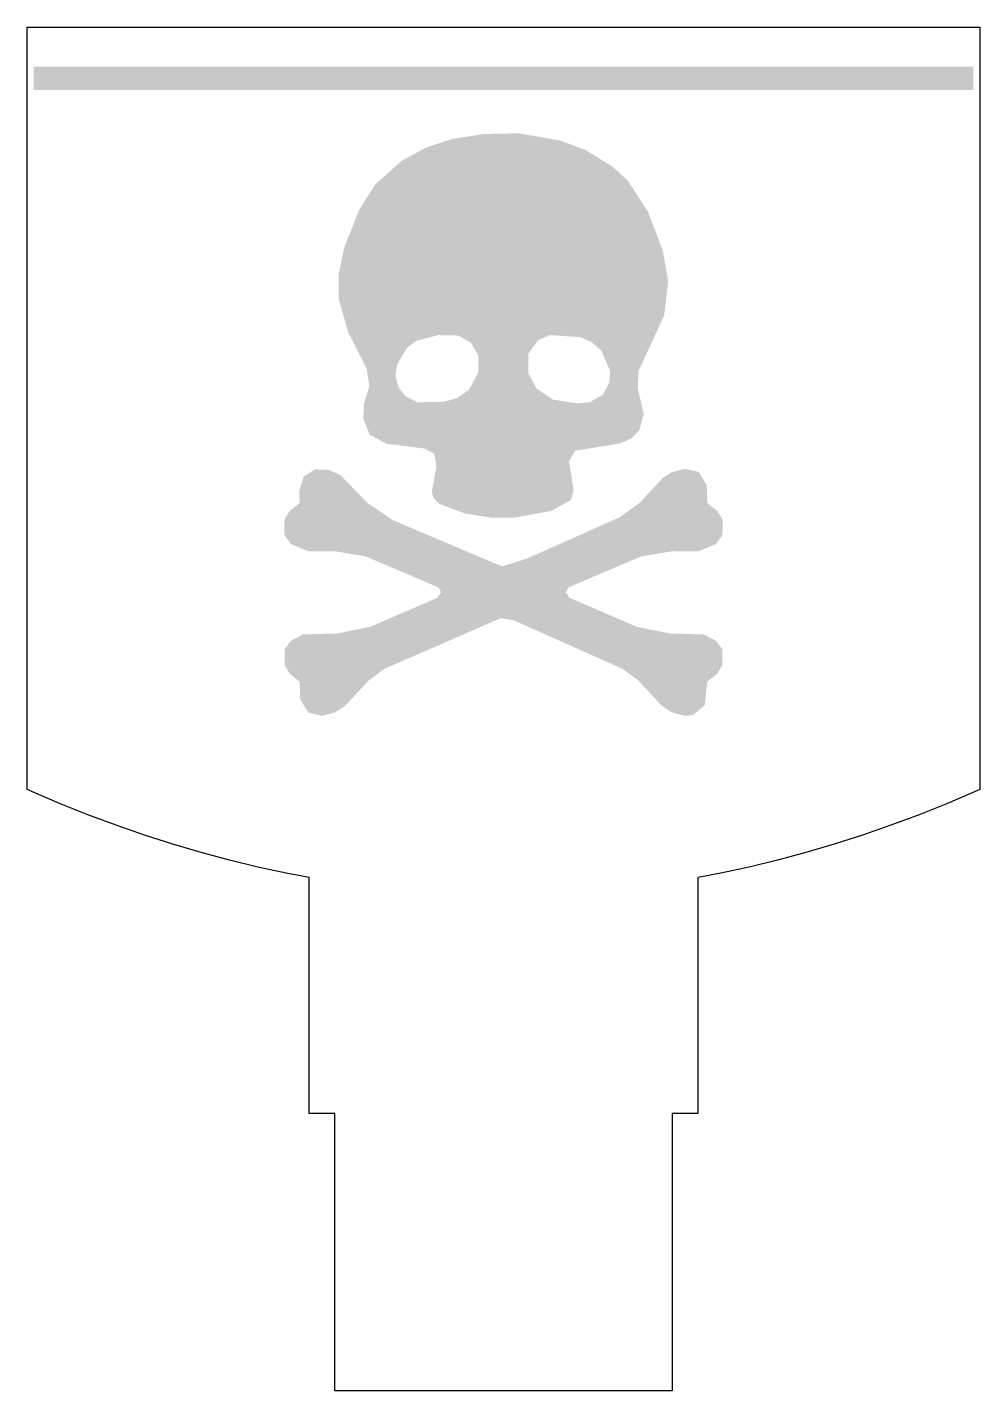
# Model space of a CAD drawing. Header units: millimetres. Extents: x 3.9 to 24.1, y 3.9 to 32.9.
import ezdxf

# ---------------------------------------------------------------- set-up
doc = ezdxf.new("R2010")
doc.units = ezdxf.units.MM
doc.layers.add('CUT', color=1, linetype='Continuous')
doc.layers.add('RASTER', color=7, linetype='Continuous')

msp = doc.modelspace()

# ---------------------------------------------------------------- hatches: boundary and pattern name
at = {"layer": 'RASTER'}
msp.add_hatch(color=7, dxfattribs=at).paths.add_polyline_path([(4, 32.048), (24, 32.048), (24, 31.548), (4, 31.548)])
h = msp.add_hatch(color=7, dxfattribs=at)
h.paths.add_polyline_path([(13.591, 30.615), (14.325, 30.628), (15.211, 30.475), (15.753, 30.271), (16.314, 29.924), (16.639, 29.631), (17.074, 28.963), (17.389, 28.142), (17.506, 27.479), (17.421, 26.752), (16.879, 25.574), (16.857, 25.207), (16.986, 24.655), (16.889, 24.298), (16.727, 24.136), (16.48, 24.025), (15.529, 23.873), (15.396, 23.649), (15.493, 23.032), (15.438, 22.828), (15.026, 22.591), (14.227, 22.448), (13.74, 22.448), (13.179, 22.536), (12.637, 22.74), (12.507, 22.87), (12.474, 23), (12.572, 23.519), (12.53, 23.802), (12.322, 23.918), (11.514, 24.019), (11.153, 24.211), (11.014, 24.558), (11.036, 24.892), (11.143, 25.24), (11.092, 25.61), (10.699, 26.385), (10.494, 27.09), (10.494, 27.642), (10.611, 28.206), (10.926, 28.995), (11.264, 29.534), (11.828, 30.04), (12.354, 30.326), (12.916, 30.511)])
h.paths.add_polyline_path([(12.614, 26.333), (12.15, 26.213), (11.945, 26.061), (11.741, 25.713), (11.699, 25.47), (11.77, 25.217), (11.913, 25.035), (12.169, 24.902), (12.734, 24.915), (13.013, 24.993), (13.263, 25.165), (13.468, 25.545), (13.461, 25.902), (13.309, 26.171), (13.039, 26.324)], flags=0)
h.paths.add_polyline_path([(14.984, 26.333), (14.737, 26.223), (14.532, 25.941), (14.532, 25.512), (14.704, 25.197), (15.052, 24.96), (15.558, 24.882), (15.831, 24.902), (16.12, 25.067), (16.253, 25.324), (16.272, 25.564), (16.087, 25.996), (15.883, 26.181), (15.636, 26.291)], flags=0)
h.paths.add_polyline_path([(9.988, 23.474), (10.277, 23.464), (10.527, 23.357), (11.101, 22.763), (11.643, 22.396), (13.968, 21.409), (14.51, 21.581), (16.464, 22.451), (16.899, 22.763), (17.399, 23.302), (17.58, 23.412), (17.863, 23.487), (18.155, 23.422), (18.327, 23.139), (18.337, 22.76), (18.554, 22.587), (18.665, 22.406), (18.661, 22.071), (18.522, 21.886), (18.158, 21.731), (17.603, 21.734), (16.934, 21.623), (15.386, 20.964), (15.331, 20.857), (15.409, 20.74), (16.837, 20.124), (17.538, 19.981), (18.265, 19.961), (18.522, 19.828), (18.661, 19.643), (18.661, 19.312), (18.554, 19.127), (18.337, 18.955), (18.285, 18.455), (18.038, 18.247), (17.863, 18.228), (17.58, 18.303), (17.366, 18.445), (16.866, 18.984), (16.529, 19.231), (14.217, 20.263), (13.935, 20.305), (11.471, 19.231), (11.134, 18.984), (10.634, 18.445), (10.42, 18.303), (10.137, 18.228), (9.848, 18.296), (9.673, 18.575), (9.663, 18.955), (9.446, 19.127), (9.339, 19.312), (9.339, 19.643), (9.478, 19.828), (9.735, 19.961), (10.462, 19.981), (11.163, 20.124), (12.591, 20.74), (12.669, 20.857), (12.614, 20.964), (11.066, 21.623), (10.397, 21.734), (9.842, 21.731), (9.478, 21.886), (9.339, 22.071), (9.335, 22.406), (9.446, 22.587), (9.663, 22.76), (9.65, 23), (9.748, 23.324)])

# ---------------------------------------------------------------- linework, layer by layer
at = {"layer": 'CUT'}
msp.add_lwpolyline([(10, 32.886), (24.137, 32.886), (24.138, 16.657), (23.453, 16.365), (22.85, 16.123), (22.247, 15.898), (21.644, 15.688), (21.04, 15.495), (20.437, 15.317), (19.834, 15.155), (19.231, 15.009), (18.627, 14.879), (18.138, 14.786), (18.138, 9.763), (17.588, 9.763), (17.588, 3.862), (10.413, 3.862), (10.413, 9.763), (9.863, 9.763), (9.863, 14.786), (9.373, 14.879), (8.769, 15.009), (8.166, 15.155), (7.563, 15.317), (6.96, 15.495), (6.356, 15.688), (5.753, 15.898), (5.15, 16.123), (4.547, 16.365), (3.863, 16.657), (3.863, 32.885)], close=True, dxfattribs=at)

doc.saveas('drawing.dxf')
